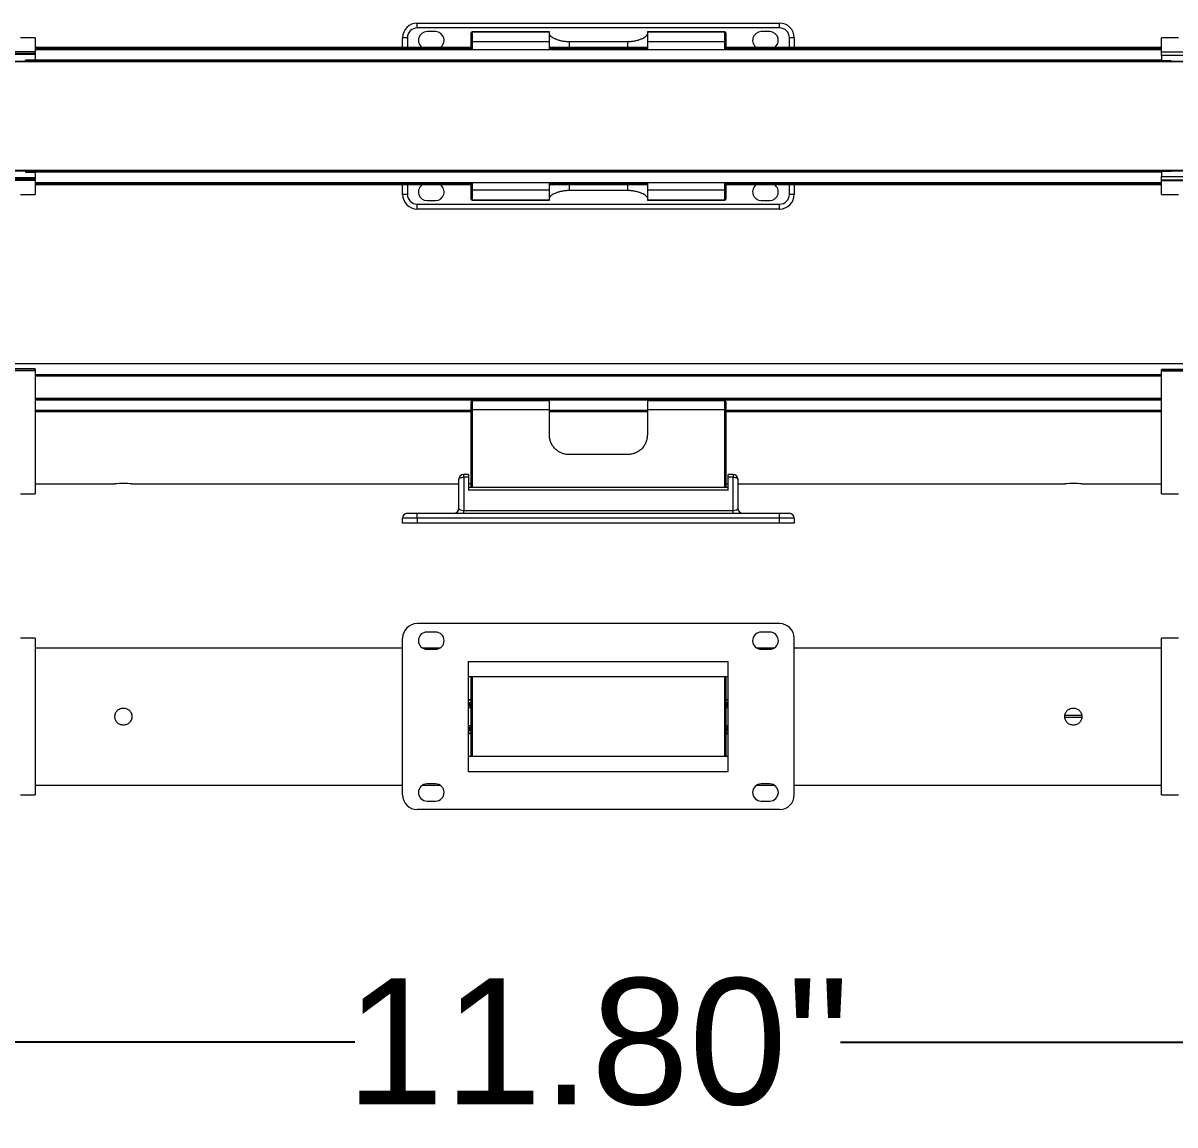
# Model space of a CAD drawing. Header units: inches. Extents: x 0 to 23.3, y 0.3 to 9.
# Drawn here: x 8.72 to 17.85, y 0.27 to 9 of the extents above; entities that cross this region are included whole.
import ezdxf

# ---------------------------------------------------------------- set-up
doc = ezdxf.new("R2010")
doc.units = ezdxf.units.IN
doc.header["$MEASUREMENT"] = 0
doc.layers.add('DIMENSIONS', color=6, linetype='Continuous', lineweight=15)
doc.styles.get("Standard").update_dxf_attribs({"font": 'Arial.ttf'})
doc.dimstyles.new('Big 1IN', dxfattribs={"dimtxt": 1, "dimasz": 0.5, "dimexe": 0.18, "dimexo": 0.0625, "dimgap": 0.09, "dimtad": 0, "dimtih": 1, "dimtoh": 1, "dimzin": 0, "dimdsep": 46, "dimlunit": 3, "dimtxsty": 'Standard', "dimcen": 0.5, "dimadec": 0, "dimazin": 0, "dimtfac": 1, "dimtofl": 0, "dimtmove": 0, "dimatfit": 3, "dimfxl": 1, "dimtolj": 1, "dimtzin": 0, "dimarcsym": 0})

# ---------------------------------------------------------------- blocks, each defined once
blk = doc.blocks.new('*D16')
at = {"layer": 'Defpoints', "color": 0, "transparency": 16777216}
for p in [(7.3842, 3.0267), (19.1793, 3.0173), (7.3826, 0.9312)]:
    blk.add_point(p, dxfattribs=at)
at = {"layer": 'DIMENSIONS', "color": 0, "lineweight": -2, "transparency": 16777216}
for p, q in [((7.3842, 2.9642), (7.3824, 0.7512)), ((19.1792, 2.9548), (19.1775, 0.7418)), ((7.8825, 0.9308), (11.3515, 0.928)), ((18.6776, 0.9222), (15.2014, 0.925))]:
    blk.add_line(p, q, dxfattribs=at)
at = {"layer": 'DIMENSIONS', "color": 0, "transparency": 16777216}
for points in [[(7.8826, 1.0141), (7.8825, 0.8474), (7.3826, 0.9312)], [(18.6777, 1.0056), (18.6775, 0.8389), (19.1776, 0.9218)]]:
    blk.add_solid(points, dxfattribs=at)
at = {"layer": 'DIMENSIONS', "color": 0, "transparency": 16777216, "insert": (13.2765, 0.9265), "char_height": 1, "attachment_point": 5}
blk.add_mtext('\\A1;11.80"', dxfattribs=at)

msp = doc.modelspace()

# ---------------------------------------------------------------- linework, layer by layer
at = {"color": 7, "linetype": 'Continuous', "lineweight": 15}
for p, q in [((11.8462, 8.9648), (11.8462, 9.0036)), ((11.8462, 9.0036), (14.7173, 9.0036)), ((14.7173, 8.9648), (11.8462, 8.9648)), ((14.7173, 8.9648), (14.7173, 9.0036)), ((8.8198, 8.8872), (8.7034, 8.8872)), ((8.8198, 8.8872), (8.8198, 8.7765)), ((11.7298, 8.8096), (11.7298, 8.8872)), ((11.7686, 8.8872), (11.7298, 8.8872)), ((11.9917, 8.9357), (11.9238, 8.9357)), ((12.2729, 8.9246), (12.2729, 8.926)), ((12.2729, 8.8549), (12.2729, 8.9246)), ((12.2729, 8.8549), (12.2807, 8.8549)), ((12.2729, 8.7921), (12.2729, 8.8549)), ((12.8937, 8.9338), (12.2807, 8.9338)), ((12.2807, 8.9324), (12.2807, 8.8549)), ((12.8937, 8.9324), (12.2807, 8.9324)), ((12.8937, 8.8549), (12.2807, 8.8549)), ((12.8937, 8.9324), (12.8937, 8.9338)), ((12.8937, 8.8549), (12.8937, 8.9324)), ((12.8937, 8.7921), (12.8937, 8.8549)), ((13.0489, 8.8572), (13.5145, 8.8572)), ((14.2828, 8.9338), (13.6697, 8.9338)), ((13.6697, 8.9338), (13.6697, 8.9324)), ((13.6697, 8.9324), (13.6697, 8.8549)), ((14.2828, 8.9324), (13.6697, 8.9324)), ((14.2828, 8.8549), (13.6697, 8.8549)), ((13.6697, 8.8549), (13.6697, 8.7921)), ((14.2828, 8.8549), (14.2828, 8.9324)), ((14.2828, 8.8549), (14.2905, 8.8549)), ((14.2905, 8.926), (14.2905, 8.9246)), ((14.2905, 8.9246), (14.2905, 8.8549)), ((14.2905, 8.8549), (14.2905, 8.7921)), ((14.6397, 8.9357), (14.5718, 8.9357)), ((14.8337, 8.8872), (14.7949, 8.8872)), ((14.8337, 8.8872), (14.8337, 8.8096)), ((17.8795, 8.8872), (17.7437, 8.8872)), ((17.7437, 8.7765), (17.7437, 8.8872)), ((8.8198, 8.7765), (7.4308, 8.7765)), ((7.52, 8.7656), (8.8198, 8.7656)), ((12.2729, 8.8096), (8.8198, 8.8096)), ((17.7437, 8.7921), (8.8198, 8.7921)), ((8.8198, 8.7765), (8.8198, 8.7656)), ((8.8198, 8.7656), (8.8198, 8.7545)), ((13.6697, 8.8096), (12.8937, 8.8096)), ((17.7437, 8.8096), (14.2905, 8.8096)), ((17.7437, 8.7765), (19.1327, 8.7765)), ((17.7437, 8.7748), (17.7437, 8.7765)), ((17.7437, 8.7748), (19.0435, 8.7748)), ((17.7437, 8.7455), (17.7437, 8.7748)), ((8.8198, 8.7545), (7.52, 8.7545)), ((19.0435, 8.7001), (7.52, 8.7001)), ((8.8198, 8.7105), (8.7422, 8.7105)), ((8.7422, 8.7001), (8.7422, 8.7105)), ((8.8198, 8.7545), (8.8198, 8.7105)), ((19.0435, 8.7455), (17.7437, 8.7455)), ((17.7437, 8.7455), (17.7437, 8.7049)), ((17.8213, 8.7049), (17.7437, 8.7049)), ((17.8213, 8.7001), (17.8213, 8.7049)), ((7.52, 7.8328), (19.0435, 7.8328)), ((7.52, 7.7784), (8.8198, 7.7784)), ((8.8198, 7.7673), (7.52, 7.7673)), ((8.7422, 7.8328), (8.7422, 7.8225)), ((8.7422, 7.8225), (8.8198, 7.8225)), ((8.8198, 7.8225), (8.8198, 7.7784)), ((8.8198, 7.7784), (8.8198, 7.7673)), ((8.8198, 7.7673), (8.8198, 7.7564)), ((17.8213, 7.828), (17.7437, 7.828)), ((17.7437, 7.828), (17.7437, 7.7874)), ((17.7437, 7.7874), (19.0435, 7.7874)), ((17.7437, 7.7581), (17.7437, 7.7874)), ((17.8213, 7.8328), (17.8213, 7.828)), ((8.8198, 7.7564), (7.4308, 7.7564)), ((8.8198, 7.7564), (8.8198, 7.6457)), ((8.8198, 7.7408), (17.7437, 7.7408)), ((8.8198, 7.7233), (12.2729, 7.7233)), ((11.7298, 7.6457), (11.7298, 7.7233)), ((12.2729, 7.678), (12.2729, 7.7408)), ((12.2729, 7.678), (12.2807, 7.678)), ((12.2729, 7.6083), (12.2729, 7.678)), ((12.8937, 7.678), (12.2807, 7.678)), ((12.2807, 7.678), (12.2807, 7.6006)), ((12.8937, 7.678), (12.8937, 7.7408)), ((12.8937, 7.7233), (13.6697, 7.7233)), ((12.8937, 7.6006), (12.8937, 7.678)), ((13.5145, 7.6757), (13.0489, 7.6757)), ((13.6697, 7.7408), (13.6697, 7.678)), ((14.2828, 7.678), (13.6697, 7.678)), ((13.6697, 7.678), (13.6697, 7.6006)), ((14.2828, 7.678), (14.2905, 7.678)), ((14.2828, 7.6006), (14.2828, 7.678)), ((14.2905, 7.7408), (14.2905, 7.678)), ((14.2905, 7.7233), (17.7437, 7.7233)), ((14.2905, 7.678), (14.2905, 7.6083)), ((14.8337, 7.7233), (14.8337, 7.6457)), ((17.7437, 7.7564), (17.7437, 7.7581)), ((19.0435, 7.7581), (17.7437, 7.7581)), ((17.7437, 7.7564), (19.1327, 7.7564)), ((17.7437, 7.6457), (17.7437, 7.7564)), ((8.7034, 7.6457), (8.8198, 7.6457)), ((11.7686, 7.6457), (11.7298, 7.6457)), ((11.9238, 7.5972), (11.9917, 7.5972)), ((12.2729, 7.6069), (12.2729, 7.6083)), ((12.8937, 7.6006), (12.2807, 7.6006)), ((12.2807, 7.5991), (12.8937, 7.5991)), ((12.8937, 7.5991), (12.8937, 7.6006)), ((14.2828, 7.6006), (13.6697, 7.6006)), ((13.6697, 7.6006), (13.6697, 7.5991)), ((13.6697, 7.5991), (14.2828, 7.5991)), ((14.2905, 7.6083), (14.2905, 7.6069)), ((14.5718, 7.5972), (14.6397, 7.5972)), ((14.8337, 7.6457), (14.7949, 7.6457)), ((17.7437, 7.6457), (17.8795, 7.6457)), ((11.8462, 7.5681), (14.7173, 7.5681)), ((11.8462, 7.5293), (11.8462, 7.5681)), ((14.7173, 7.5293), (11.8462, 7.5293)), ((14.7173, 7.5293), (14.7173, 7.5681)), ((19.0435, 6.3014), (7.52, 6.3014)), ((8.8198, 6.2478), (7.4308, 6.2478)), ((8.8198, 6.2637), (7.52, 6.2637)), ((8.8198, 6.2613), (7.52, 6.2613)), ((8.8198, 6.2637), (8.8198, 6.2613)), ((8.8198, 6.2613), (8.8198, 6.2478)), ((8.8198, 6.2478), (8.8198, 5.2732)), ((17.7437, 6.2088), (8.8198, 6.2088)), ((19.0435, 6.2581), (17.7437, 6.2581)), ((17.7437, 6.2502), (17.7437, 6.2581)), ((19.0435, 6.2502), (17.7437, 6.2502)), ((17.7437, 6.2478), (17.7437, 6.2502)), ((17.7437, 5.2732), (17.7437, 6.2478)), ((17.7437, 6.2478), (19.1327, 6.2478)), ((17.7437, 6.022), (8.8198, 6.022)), ((12.2729, 5.9374), (12.2729, 6.0026)), ((12.2729, 5.3243), (12.2729, 5.9374)), ((12.2807, 6.0104), (12.2807, 5.9379)), ((12.8937, 6.0104), (12.2807, 6.0104)), ((12.8937, 5.9379), (12.2807, 5.9379)), ((12.8937, 5.9379), (12.8937, 6.0104)), ((12.8937, 5.7388), (12.8937, 5.9379)), ((14.2828, 6.0104), (13.6697, 6.0104)), ((13.6697, 6.0104), (13.6697, 5.9379)), ((13.6697, 5.9379), (13.6697, 5.7388)), ((14.2828, 5.9379), (13.6697, 5.9379)), ((14.2828, 5.9379), (14.2828, 6.0104)), ((14.2905, 6.0026), (14.2905, 5.9374)), ((14.2905, 5.9374), (14.2905, 5.3243)), ((8.8198, 5.9289), (12.2729, 5.9289)), ((12.8937, 5.9289), (13.6697, 5.9289)), ((14.2905, 5.9289), (17.7437, 5.9289)), ((13.5145, 5.5836), (13.0489, 5.5836)), ((12.1759, 5.1568), (12.1759, 5.3872)), ((12.2535, 5.426), (12.2147, 5.426)), ((12.2147, 5.4036), (12.2147, 5.1404)), ((12.2535, 5.4036), (12.2147, 5.4036)), ((12.2535, 5.426), (12.2535, 5.4036)), ((12.2535, 5.4036), (12.2535, 5.301)), ((14.3487, 5.426), (14.3099, 5.426)), ((14.3099, 5.4036), (14.3099, 5.426)), ((14.3099, 5.301), (14.3099, 5.4036)), ((14.3487, 5.4036), (14.3099, 5.4036)), ((14.3487, 5.1404), (14.3487, 5.4036)), ((14.3875, 5.3872), (14.3875, 5.1568)), ((8.8198, 5.3508), (9.4503, 5.3508)), ((9.5852, 5.3508), (12.1759, 5.3508)), ((12.2729, 5.352), (12.2535, 5.352)), ((14.3099, 5.3234), (12.2535, 5.3234)), ((14.3099, 5.301), (12.2535, 5.301)), ((14.2905, 5.352), (14.3099, 5.352)), ((14.3875, 5.3508), (16.9774, 5.3508)), ((17.1123, 5.3508), (17.7437, 5.3508)), ((8.7034, 5.2732), (8.8198, 5.2732)), ((17.7437, 5.2732), (17.8795, 5.2732)), ((11.7686, 5.118), (11.8462, 5.118)), ((11.8462, 5.0792), (11.8462, 5.118)), ((11.8462, 5.118), (14.7173, 5.118)), ((12.2147, 5.118), (12.2147, 5.1404)), ((12.2147, 5.1404), (14.3487, 5.1404)), ((14.3487, 5.118), (14.3487, 5.1404)), ((14.7173, 5.0792), (14.7173, 5.118)), ((14.7173, 5.118), (14.7949, 5.118)), ((11.8462, 5.0792), (11.7298, 5.0792)), ((11.7298, 5.0404), (11.7298, 5.0792)), ((11.8462, 5.0404), (11.7298, 5.0404)), ((14.7173, 5.0792), (11.8462, 5.0792)), ((11.8462, 5.0792), (11.8462, 5.0404)), ((14.7173, 5.0404), (11.8462, 5.0404)), ((14.8337, 5.0792), (14.7173, 5.0792)), ((14.7173, 5.0404), (14.7173, 5.0792)), ((14.8337, 5.0404), (14.7173, 5.0404)), ((14.8337, 5.0792), (14.8337, 5.0404)), ((14.7173, 4.2441), (11.8462, 4.2441)), ((8.8198, 4.1277), (8.7034, 4.1277)), ((8.8198, 4.1277), (8.8198, 2.8861)), ((11.7298, 2.8861), (11.7298, 4.1277)), ((11.9917, 4.1762), (11.9238, 4.1762)), ((14.6397, 4.1762), (14.5718, 4.1762)), ((14.8337, 2.8861), (14.8337, 4.1277)), ((17.8795, 4.1277), (17.7437, 4.1277)), ((17.7437, 2.8861), (17.7437, 4.1277)), ((11.7298, 4.0501), (8.8198, 4.0501)), ((12.0266, 4.0501), (11.8888, 4.0501)), ((11.9238, 4.0404), (11.9917, 4.0404)), ((14.6747, 4.0501), (14.5368, 4.0501)), ((14.5718, 4.0404), (14.6397, 4.0404)), ((17.7437, 4.0501), (14.8337, 4.0501)), ((12.2535, 3.0714), (12.2535, 3.9425)), ((12.2535, 3.9425), (14.3099, 3.9425)), ((14.3099, 3.0714), (14.3099, 3.9425)), ((14.3099, 3.8211), (12.2535, 3.8211)), ((12.2729, 3.1928), (12.2729, 3.8211)), ((14.2905, 3.8211), (14.2905, 3.1928)), ((12.2535, 3.6427), (12.2729, 3.6427)), ((14.2905, 3.6427), (14.3099, 3.6427)), ((12.2729, 3.3711), (12.2535, 3.3711)), ((14.3099, 3.3711), (14.2905, 3.3711)), ((12.2535, 3.1928), (14.3099, 3.1928)), ((12.2535, 3.0714), (14.3099, 3.0714)), ((8.8198, 2.9637), (11.7298, 2.9637)), ((11.8888, 2.9637), (12.0266, 2.9637)), ((11.9917, 2.9734), (11.9238, 2.9734)), ((14.5368, 2.9637), (14.6747, 2.9637)), ((14.6397, 2.9734), (14.5718, 2.9734)), ((14.8337, 2.9637), (17.7437, 2.9637)), ((8.7034, 2.8861), (8.8198, 2.8861)), ((11.9238, 2.8376), (11.9917, 2.8376)), ((14.5718, 2.8376), (14.6397, 2.8376)), ((17.7437, 2.8861), (17.8795, 2.8861)), ((14.7173, 2.7697), (11.8462, 2.7697))]:
    msp.add_line(p, q, dxfattribs=at)
at = {"color": 8, "linetype": 'Continuous', "lineweight": 15}
for p, q in [((11.7686, 8.8872), (11.7686, 8.8096)), ((12.2807, 8.9338), (12.2807, 8.9324)), ((12.2807, 8.8549), (12.2807, 8.7921)), ((13.0489, 8.8572), (13.0489, 8.8096)), ((13.5145, 8.8096), (13.5145, 8.8572)), ((14.2828, 8.9324), (14.2828, 8.9338)), ((14.2828, 8.7921), (14.2828, 8.8549)), ((14.7949, 8.8096), (14.7949, 8.8872)), ((8.8198, 8.809), (12.2729, 8.809)), ((12.2729, 8.8012), (8.8198, 8.8012)), ((17.7437, 8.7919), (8.8198, 8.7919)), ((12.8937, 8.809), (13.6697, 8.809)), ((13.6697, 8.8012), (12.8937, 8.8012)), ((14.2905, 8.809), (17.7437, 8.809)), ((17.7437, 8.8012), (14.2905, 8.8012)), ((19.0435, 8.6953), (7.52, 8.6953)), ((8.8198, 8.7114), (17.7437, 8.7114)), ((7.52, 7.8376), (19.0435, 7.8376)), ((17.7437, 7.8215), (8.8198, 7.8215)), ((8.8198, 7.741), (17.7437, 7.741)), ((8.8198, 7.7317), (12.2729, 7.7317)), ((12.2729, 7.724), (8.8198, 7.724)), ((11.7686, 7.7233), (11.7686, 7.6457)), ((12.2807, 7.7408), (12.2807, 7.678)), ((12.8937, 7.7317), (13.6697, 7.7317)), ((13.6697, 7.724), (12.8937, 7.724)), ((13.0489, 7.7233), (13.0489, 7.6757)), ((13.5145, 7.6757), (13.5145, 7.7233)), ((14.2828, 7.678), (14.2828, 7.7408)), ((14.2905, 7.7317), (17.7437, 7.7317)), ((17.7437, 7.724), (14.2905, 7.724)), ((14.7949, 7.6457), (14.7949, 7.7233)), ((12.2807, 7.6006), (12.2807, 7.5991)), ((14.2828, 7.5991), (14.2828, 7.6006)), ((8.8198, 6.2175), (17.7437, 6.2175)), ((17.7437, 6.2055), (8.8198, 6.2055)), ((8.8198, 6.0317), (17.7437, 6.0317)), ((17.7437, 6.0142), (8.8198, 6.0142)), ((8.8198, 5.9366), (12.2729, 5.9366)), ((12.2807, 5.9379), (12.2807, 5.3234)), ((12.8937, 5.9366), (13.6697, 5.9366)), ((14.2828, 5.3234), (14.2828, 5.9379)), ((14.2905, 5.9366), (17.7437, 5.9366)), ((12.2729, 5.9215), (8.8198, 5.9215)), ((13.6697, 5.9215), (12.8937, 5.9215)), ((17.7437, 5.9215), (14.2905, 5.9215)), ((12.2147, 5.4036), (12.2147, 5.426)), ((14.3487, 5.426), (14.3487, 5.4036)), ((12.2807, 3.8211), (12.2807, 3.1928)), ((14.2828, 3.1928), (14.2828, 3.8211)), ((12.2729, 3.6366), (12.2535, 3.6366)), ((12.2535, 3.619), (12.2729, 3.619)), ((12.2729, 3.6132), (12.2535, 3.6132)), ((12.2535, 3.6073), (12.2729, 3.6073)), ((12.2729, 3.594), (12.2535, 3.594)), ((12.2535, 3.5839), (12.2729, 3.5839)), ((12.2729, 3.5769), (12.2535, 3.5769)), ((14.3099, 3.6366), (14.2905, 3.6366)), ((14.2905, 3.619), (14.3099, 3.619)), ((14.3099, 3.6132), (14.2905, 3.6132)), ((14.2905, 3.6073), (14.3099, 3.6073)), ((14.3099, 3.594), (14.2905, 3.594)), ((14.2905, 3.5839), (14.3099, 3.5839)), ((14.3099, 3.5769), (14.2905, 3.5769)), ((17.1119, 3.5142), (16.9782, 3.5142)), ((17.1127, 3.4996), (16.9786, 3.4996)), ((12.2535, 3.4369), (12.2729, 3.4369)), ((12.2729, 3.43), (12.2535, 3.43)), ((12.2535, 3.4199), (12.2729, 3.4199)), ((12.2729, 3.4066), (12.2535, 3.4066)), ((12.2535, 3.4007), (12.2729, 3.4007)), ((12.2729, 3.3949), (12.2535, 3.3949)), ((12.2535, 3.3772), (12.2729, 3.3772)), ((14.2905, 3.4369), (14.3099, 3.4369)), ((14.3099, 3.43), (14.2905, 3.43)), ((14.2905, 3.4199), (14.3099, 3.4199)), ((14.3099, 3.4066), (14.2905, 3.4066)), ((14.2905, 3.4007), (14.3099, 3.4007)), ((14.3099, 3.3949), (14.2905, 3.3949)), ((14.2905, 3.3772), (14.3099, 3.3772))]:
    msp.add_line(p, q, dxfattribs=at)
at = {"color": 7, "linetype": 'Continuous', "lineweight": 15, "flags": 128}
for points in [[(12.1759, 5.3872), (12.1767, 5.3904), (12.1789, 5.3935), (12.1825, 5.3963), (12.1873, 5.3988), (12.1932, 5.4009), (12.1999, 5.4024), (12.2072, 5.4033), (12.2147, 5.4036)], [(14.3487, 5.4036), (14.3563, 5.4033), (14.3636, 5.4024), (14.3703, 5.4009), (14.3762, 5.3988), (14.381, 5.3963), (14.3846, 5.3935), (14.3868, 5.3904), (14.3875, 5.3872)]]:
    msp.add_lwpolyline(points, dxfattribs=at)
at = {"color": 7, "linetype": 'Continuous', "lineweight": 15}
for centre, radius, start, end in [((11.8462, 8.8872), 0.1164, 90, 180), ((11.8462, 8.8872), 0.0776, 90, 180), ((14.7173, 8.8872), 0.1164, 0, 90), ((14.7173, 8.8872), 0.0776, 0, 90), ((11.9238, 8.8678), 0.0679, 90, 238.99728), ((11.9917, 8.8678), 0.0679, 301.00272, 90), ((12.2807, 8.926), 0.00776, 90, 180), ((12.2807, 8.9246), 0.00775, 89.93846, 179.93708), ((14.2828, 8.926), 0.00776, 0, 90), ((14.2828, 8.9246), 0.00775, 0.06292, 90.06154), ((14.5718, 8.8678), 0.0679, 90, 238.99728), ((14.6397, 8.8678), 0.0679, 301.00272, 90), ((11.9238, 7.6651), 0.0679, 121.00272, 270), ((11.9917, 7.6651), 0.0679, 270, 58.99728), ((14.5718, 7.6651), 0.0679, 121.00272, 270), ((14.6397, 7.6651), 0.0679, 270, 58.99728), ((11.8462, 7.6457), 0.1164, 180, 270), ((11.8462, 7.6457), 0.0776, 180, 270), ((12.2807, 7.6083), 0.00775, 180.06292, 270.06154), ((12.2807, 7.6069), 0.00776, 180, 270), ((14.2828, 7.6083), 0.00775, 269.93846, 359.93708), ((14.2828, 7.6069), 0.00776, 270, 0), ((14.7173, 7.6457), 0.0776, 270, 0), ((14.7173, 7.6457), 0.1164, 270, 0), ((12.2807, 6.0026), 0.00776, 90, 180), ((12.2788, 5.908), 0.0299, 86.30016, 101.22789), ((14.2828, 6.0026), 0.00776, 0, 90), ((14.2847, 5.908), 0.0299, 78.77211, 93.69984), ((12.2147, 5.3872), 0.0388, 90, 180), ((14.3487, 5.3872), 0.0388, 0, 90), ((9.5182, 4.8098), 0.5452, 82.93572, 97.15409), ((17.0453, 4.8099), 0.5452, 82.93536, 97.15446), ((11.7686, 5.0792), 0.0388, 90, 180), ((12.1371, 5.1568), 0.0388, 270, 0), ((14.4263, 5.1568), 0.0388, 180, 270), ((14.7949, 5.0792), 0.0388, 0, 90), ((11.8462, 4.1277), 0.1164, 90, 180), ((14.7173, 4.1277), 0.1164, 0, 90), ((11.9238, 4.1083), 0.0679, 90, 270), ((11.9917, 4.1083), 0.0679, 270, 90), ((14.5718, 4.1083), 0.0679, 90, 270), ((14.6397, 4.1083), 0.0679, 270, 90), ((11.9238, 2.9055), 0.0679, 90, 270), ((11.9917, 2.9055), 0.0679, 270, 90), ((14.5718, 2.9055), 0.0679, 90, 270), ((14.6397, 2.9055), 0.0679, 270, 90), ((11.8462, 2.8861), 0.1164, 180, 270), ((14.7173, 2.8861), 0.1164, 270, 0)]:
    msp.add_arc(centre, radius, start, end, dxfattribs=at)
for centre, start_param, end_param in [((12.2147, 5.1568), 3.141593, 4.712389), ((14.3487, 5.1568), 4.712389, 6.283185)]:
    msp.add_ellipse(centre, major_axis=(0.0388, 0), ratio=0.422618, start_param=start_param, end_param=end_param, dxfattribs=at)
for points, knots in [([(12.8937, 8.9155), (12.8937, 8.9131), (12.8948, 8.9104), (12.8987, 8.9047), (12.9016, 8.9016), (12.9092, 8.8953), (12.9139, 8.8921), (12.9248, 8.8857), (12.9312, 8.8825), (12.9452, 8.8763), (12.9528, 8.8734), (12.9695, 8.8681), (12.9786, 8.8656), (12.9975, 8.8616), (13.0073, 8.86), (13.0278, 8.8578), (13.0383, 8.8572), (13.0489, 8.8572)], [0, 0, 0, 0, 0.125, 0.125, 0.25, 0.25, 0.375, 0.375, 0.5, 0.5, 0.625, 0.625, 0.75, 0.75, 0.875, 0.875, 1, 1, 1, 1]), ([(13.5145, 8.8572), (13.5251, 8.8572), (13.5355, 8.8578), (13.5558, 8.86), (13.5659, 8.8616), (13.5848, 8.8656), (13.5937, 8.868), (13.6105, 8.8734), (13.6183, 8.8763), (13.6323, 8.8825), (13.6386, 8.8857), (13.6496, 8.8921), (13.6542, 8.8953), (13.6618, 8.9016), (13.6648, 8.9047), (13.6687, 8.9104), (13.6697, 8.9131), (13.6697, 8.9155)], [0, 0, 0, 0, 0.125, 0.125, 0.25, 0.25, 0.375, 0.375, 0.5, 0.5, 0.625, 0.625, 0.75, 0.75, 0.875, 0.875, 1, 1, 1, 1]), ([(13.0489, 7.6757), (13.0384, 7.6757), (13.028, 7.6751), (13.0076, 7.673), (12.9976, 7.6713), (12.9787, 7.6673), (12.9698, 7.6649), (12.9529, 7.6595), (12.9452, 7.6566), (12.9312, 7.6504), (12.9249, 7.6472), (12.9139, 7.6408), (12.9092, 7.6376), (12.9016, 7.6313), (12.8987, 7.6282), (12.8948, 7.6225), (12.8937, 7.6199), (12.8937, 7.6174)], [0, 0, 0, 0, 0.125, 0.125, 0.25, 0.25, 0.375, 0.375, 0.5, 0.5, 0.625, 0.625, 0.75, 0.75, 0.875, 0.875, 1, 1, 1, 1]), ([(13.6697, 7.6174), (13.6697, 7.6199), (13.6687, 7.6225), (13.6648, 7.6282), (13.6619, 7.6313), (13.6543, 7.6376), (13.6496, 7.6408), (13.6387, 7.6472), (13.6323, 7.6504), (13.6183, 7.6566), (13.6106, 7.6595), (13.5939, 7.6649), (13.5848, 7.6673), (13.566, 7.6713), (13.5562, 7.6729), (13.5357, 7.6751), (13.5251, 7.6757), (13.5145, 7.6757)], [0, 0, 0, 0, 0.125, 0.125, 0.25, 0.25, 0.375, 0.375, 0.5, 0.5, 0.625, 0.625, 0.75, 0.75, 0.875, 0.875, 1, 1, 1, 1]), ([(13.0489, 5.5836), (13.0384, 5.5836), (13.028, 5.5846), (13.0076, 5.5888), (12.9976, 5.592), (12.9787, 5.6), (12.9698, 5.6049), (12.9529, 5.6164), (12.9452, 5.6229), (12.9312, 5.6371), (12.9249, 5.645), (12.9139, 5.6617), (12.9092, 5.6704), (12.9016, 5.6889), (12.8987, 5.6986), (12.8948, 5.7184), (12.8937, 5.7285), (12.8937, 5.7388)], [0, 0, 0, 0, 0.125, 0.125, 0.25, 0.25, 0.375, 0.375, 0.5, 0.5, 0.625, 0.625, 0.75, 0.75, 0.875, 0.875, 1, 1, 1, 1]), ([(13.6697, 5.7388), (13.6697, 5.7285), (13.6687, 5.7184), (13.6648, 5.6987), (13.6619, 5.689), (13.6543, 5.6705), (13.6496, 5.6617), (13.6387, 5.6451), (13.6323, 5.6372), (13.6183, 5.6229), (13.6106, 5.6165), (13.5939, 5.605), (13.5848, 5.6), (13.566, 5.592), (13.5562, 5.5889), (13.5357, 5.5847), (13.5251, 5.5836), (13.5145, 5.5836)], [0, 0, 0, 0, 0.125, 0.125, 0.25, 0.25, 0.375, 0.375, 0.5, 0.5, 0.625, 0.625, 0.75, 0.75, 0.875, 0.875, 1, 1, 1, 1]), ([(9.4503, 3.5069), (9.4503, 3.5024), (9.4507, 3.498), (9.4525, 3.4893), (9.4538, 3.485), (9.4572, 3.4768), (9.4593, 3.4729), (9.4642, 3.4655), (9.467, 3.462), (9.4764, 3.4527), (9.484, 3.4476), (9.5003, 3.4408), (9.5093, 3.439), (9.5226, 3.439), (9.5271, 3.4395), (9.5358, 3.4412), (9.54, 3.4425), (9.5483, 3.4459), (9.5522, 3.448), (9.5596, 3.4529), (9.563, 3.4557), (9.5693, 3.4621), (9.5722, 3.4655), (9.5771, 3.4728), (9.5792, 3.4768), (9.5826, 3.485), (9.5839, 3.4893), (9.5856, 3.498), (9.5861, 3.5025), (9.5861, 3.5158), (9.5843, 3.5247), (9.5775, 3.5411), (9.5725, 3.5486), (9.5631, 3.558), (9.5596, 3.5609), (9.5523, 3.5658), (9.5484, 3.5679), (9.5401, 3.5713), (9.5358, 3.5726), (9.5271, 3.5744), (9.5227, 3.5748), (9.5138, 3.5748), (9.5093, 3.5744), (9.5007, 3.5727), (9.4963, 3.5714), (9.4881, 3.568), (9.4842, 3.5659), (9.4768, 3.561), (9.4733, 3.5581), (9.4639, 3.5487), (9.4589, 3.5412), (9.4521, 3.5248), (9.4503, 3.5159), (9.4503, 3.5069)], [0, 0, 0, 0, 0.03125, 0.03125, 0.0625, 0.0625, 0.09375, 0.09375, 0.125, 0.125, 0.1875, 0.1875, 0.25, 0.25, 0.28125, 0.28125, 0.3125, 0.3125, 0.34375, 0.34375, 0.375, 0.375, 0.40625, 0.40625, 0.4375, 0.4375, 0.46875, 0.46875, 0.5, 0.5, 0.5625, 0.5625, 0.625, 0.625, 0.65625, 0.65625, 0.6875, 0.6875, 0.71875, 0.71875, 0.75, 0.75, 0.78125, 0.78125, 0.8125, 0.8125, 0.84375, 0.84375, 0.875, 0.875, 0.9375, 0.9375, 1, 1, 1, 1]), ([(16.9774, 3.5069), (16.9774, 3.5024), (16.9778, 3.498), (16.9796, 3.4893), (16.9809, 3.485), (16.9843, 3.4768), (16.9864, 3.4729), (16.9913, 3.4655), (16.9942, 3.462), (17.0035, 3.4527), (17.0111, 3.4476), (17.0274, 3.4408), (17.0364, 3.439), (17.0497, 3.439), (17.0542, 3.4395), (17.0629, 3.4412), (17.0671, 3.4425), (17.0754, 3.4459), (17.0793, 3.448), (17.0867, 3.4529), (17.0901, 3.4557), (17.0964, 3.4621), (17.0993, 3.4655), (17.1042, 3.4728), (17.1063, 3.4768), (17.1097, 3.485), (17.111, 3.4893), (17.1127, 3.498), (17.1132, 3.5025), (17.1132, 3.5158), (17.1114, 3.5247), (17.1046, 3.5411), (17.0996, 3.5486), (17.0902, 3.558), (17.0867, 3.5609), (17.0794, 3.5658), (17.0755, 3.5679), (17.0672, 3.5713), (17.0629, 3.5726), (17.0543, 3.5744), (17.0498, 3.5748), (17.0409, 3.5748), (17.0364, 3.5744), (17.0278, 3.5727), (17.0234, 3.5714), (17.0152, 3.568), (17.0113, 3.5659), (17.0039, 3.561), (17.0004, 3.5581), (16.9911, 3.5487), (16.986, 3.5412), (16.9792, 3.5248), (16.9774, 3.5159), (16.9774, 3.5069)], [0, 0, 0, 0, 0.03125, 0.03125, 0.0625, 0.0625, 0.09375, 0.09375, 0.125, 0.125, 0.1875, 0.1875, 0.25, 0.25, 0.28125, 0.28125, 0.3125, 0.3125, 0.34375, 0.34375, 0.375, 0.375, 0.40625, 0.40625, 0.4375, 0.4375, 0.46875, 0.46875, 0.5, 0.5, 0.5625, 0.5625, 0.625, 0.625, 0.65625, 0.65625, 0.6875, 0.6875, 0.71875, 0.71875, 0.75, 0.75, 0.78125, 0.78125, 0.8125, 0.8125, 0.84375, 0.84375, 0.875, 0.875, 0.9375, 0.9375, 1, 1, 1, 1])]:
    msp.add_open_spline(points, degree=3, knots=knots, dxfattribs=at)

# ---------------------------------------------------------------- dimensions: what is measured, and where the dimension line sits
at = {"layer": 'DIMENSIONS'}
dim = msp.add_linear_dim(base=(7.3826, 0.9312), p1=(19.1793, 3.0173), p2=(7.3842, 3.0267), angle=179.95458, dimstyle='Big 1IN', dxfattribs=at)
dim.commit()
dim.dimension.update_dxf_attribs({"geometry": '*D16', "text_midpoint": (13.2765, 0.9265), "dimtype": 161})

doc.saveas('drawing.dxf')
